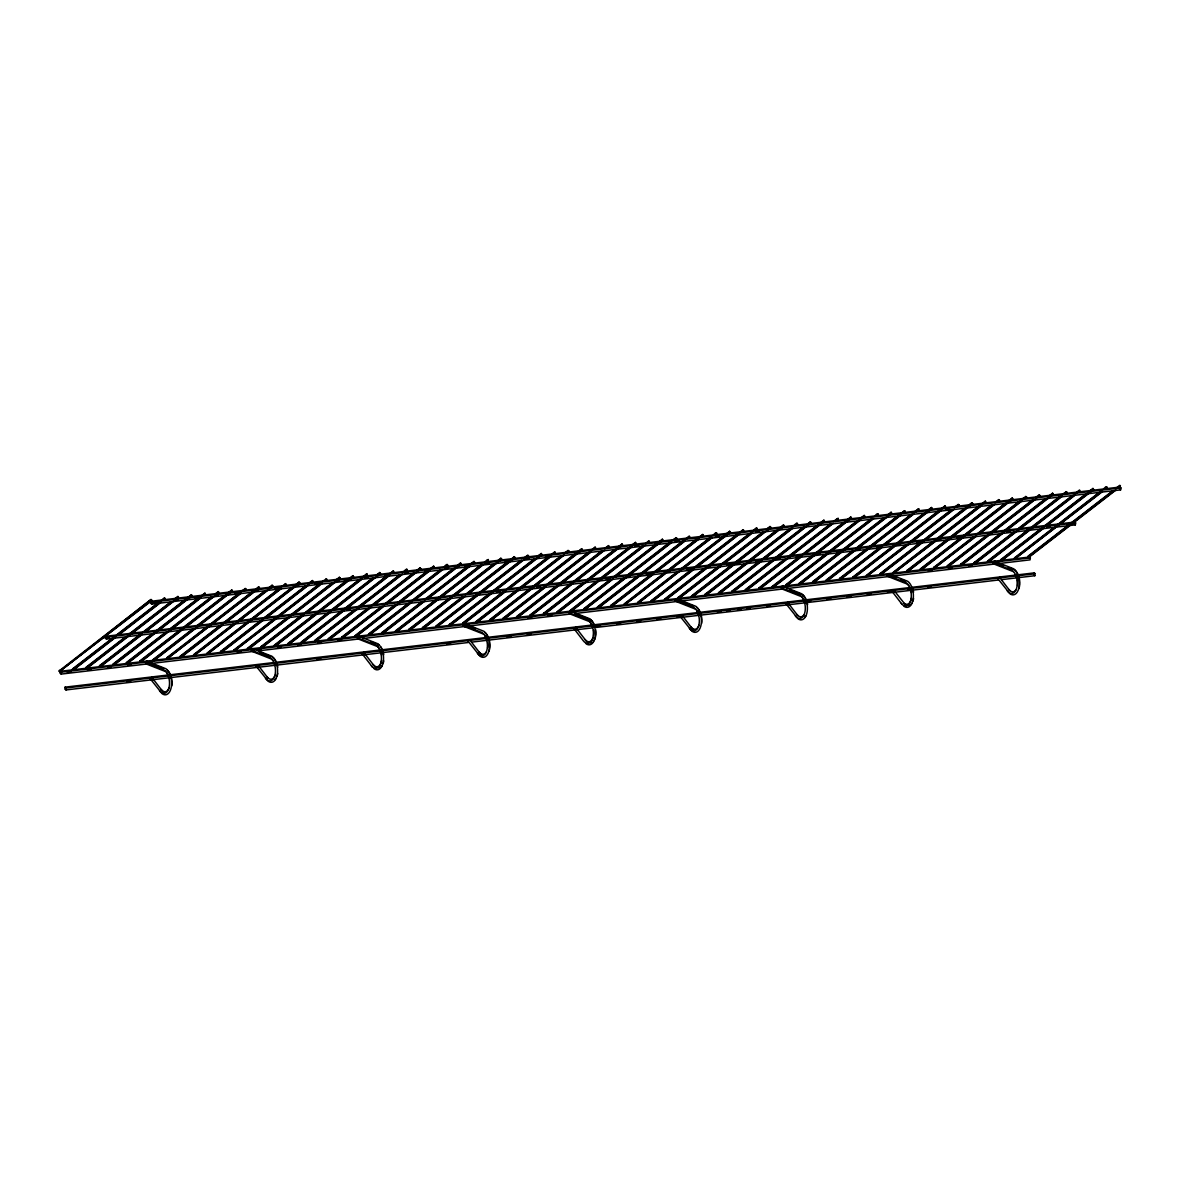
<?xml version="1.0" encoding="UTF-8"?>
<svg xmlns="http://www.w3.org/2000/svg" width="1180" height="1180" viewBox="0 0 1180 1180"><rect width="100%" height="100%" fill="white"/><g stroke="black" fill="none" stroke-linecap="round" stroke-linejoin="round"><path stroke-width="1.5" d="M59 671.051L151.011 599.499L151.807 600.635L59.339 671.523L151.011 599.499M59.413 670.284L59.841 671.686M72.88 668.691L73.293 670.093L72.496 668.957L113.575 637.23M87.143 668.249L85.948 667.364L124.121 637.893M100.595 666.671L99.4 665.786L184.109 600.355M114.047 665.077L112.867 664.193L151.04 634.722M127.514 663.485L126.319 662.6L164.492 633.129M140.966 661.906L139.771 661.021L179.404 630.43M154.418 660.313L153.223 659.428L192.871 628.837M164.035 598.688C164.816 596.269 165.982 600.797 164.035 598.688L116.068 635.755M254.718 591.578L166.985 658.838L166.69 657.85L206.323 627.259M177.502 597.095C180.289 595.959 176.469 598.717 174.596 599.337M180.525 656.006L180.953 657.408L180.142 656.257L219.775 625.666M191.794 596.136L191.367 594.735L192.178 595.871L145.273 632.097M281.622 588.407L193.904 655.667L193.594 654.679L233.227 624.073M204.406 593.924C205.187 591.519 206.353 596.033 204.406 593.924L156.439 631.005M299.44 583.436L299.027 582.05L299.823 583.186L207.356 654.074L207.061 653.086L246.694 622.494M217.872 592.331C220.66 591.195 216.84 593.953 214.952 594.587M220.896 651.242L221.324 652.643L220.513 651.508L260.146 620.901M232.165 591.372L231.737 589.971L232.549 591.121L185.644 627.332M321.993 583.643L234.26 650.903L233.965 649.915L273.598 619.323M235.159 650.8L234.348 649.664M248.611 649.207L247.417 648.336L285.604 618.851M258.228 587.581C261.031 586.445 257.211 589.189 255.323 589.823M261.267 646.493L261.68 647.879L260.883 646.743L300.517 616.152M272.536 586.622L272.108 585.221L272.919 586.357L226.014 622.568M275.53 646.035L274.335 645.15L313.969 614.559M288.982 644.457L287.787 643.572L325.975 614.101M302.434 642.864L301.254 641.979L340.887 611.388M312.066 581.239C314.854 580.088 311.033 582.846 309.145 583.481M315.001 641.389L314.706 640.401L352.879 610.93M329.353 639.693L328.158 638.808L366.346 609.337M339.81 578.687L339.398 577.286L340.194 578.421L293.289 614.633M342.008 636.964L342.421 638.365L341.625 637.23L381.258 606.623M353.277 577.094L352.85 575.692L353.661 576.843L306.756 613.054M355.372 636.625L355.077 635.637L393.25 606.166M367.142 574.734C361.935 577.345 371.966 569.719 364.237 576.99M369.724 634.943L368.529 634.058L406.717 604.588M380.181 573.923L379.753 572.521L380.565 573.672L333.66 609.883M382.364 632.215L382.792 633.601L381.981 632.465L421.614 601.874M392.793 571.71C393.574 569.306 394.74 573.834 392.793 571.71L344.826 608.792M395.743 631.875L395.448 630.872L435.081 600.281M409.283 629.029L409.711 630.43L408.9 629.294L448.533 598.702M420.552 569.173L420.124 567.772L420.935 568.908L374.031 605.119M422.735 627.45L423.163 628.851L422.351 627.701L461.985 597.11M433.163 566.961C433.945 564.542 435.11 569.07 433.163 566.961L385.196 604.027M436.113 627.111L435.818 626.123L475.452 595.531M449.654 624.279L450.082 625.68L449.27 624.53L488.904 593.938M460.923 564.409L460.495 563.008L461.306 564.143L414.401 600.369M463.106 622.686L463.534 624.087L462.722 622.952L502.356 592.36M473.534 562.196C474.316 559.792 475.466 564.306 473.534 562.196L425.567 599.278M477.369 622.244L476.174 621.359L514.362 591.888M488.255 560.456C483.048 563.067 493.078 555.441 485.349 562.712M490.821 620.665L489.641 619.78L529.274 589.174M501.294 559.645L500.866 558.243L501.677 559.394L454.772 595.605M503.476 617.937L503.904 619.338L503.093 618.187L542.726 587.596M514.746 558.066L514.318 556.665L515.129 557.801L468.224 594.012M517.74 617.479L516.545 616.609L554.733 587.139M527.357 555.854C530.159 554.718 526.324 557.462 524.451 558.096M531.192 615.901L530.012 615.016L569.645 584.425M541.664 554.895L541.236 553.494L542.048 554.63L495.143 590.841M544.659 614.308L543.464 613.423L581.637 583.952M554.275 552.683C555.057 550.278 556.208 554.792 554.275 552.683L506.294 589.749M558.111 612.73L556.916 611.845L595.104 582.374M567.727 551.09C570.53 549.954 566.695 552.712 564.822 553.332M571.562 611.137L570.368 610.252L610.016 579.66M582.02 550.131L581.607 548.73L582.419 549.865L535.514 586.091M585.014 609.558L583.835 608.674L623.468 578.082M594.646 547.918C595.428 545.514 596.578 550.028 594.646 547.918L546.665 585M598.481 607.966L597.287 607.081L635.474 577.61M608.098 546.325C610.886 545.19 607.066 547.948 605.193 548.582M611.122 605.237L611.55 606.638L610.739 605.502L650.372 574.896M622.391 545.367L621.978 543.965L622.775 545.116L575.884 581.327M712.233 537.638L624.5 604.898L624.205 603.909L663.839 573.318M625.385 604.794L624.589 603.659M635.017 543.154C635.784 540.75 636.949 545.278 635.017 543.154L587.035 580.236M730.051 532.682L729.624 531.28L730.435 532.416L637.952 603.319L637.657 602.331L677.291 571.725M648.469 541.576C651.257 540.44 647.437 543.183 645.563 543.818M651.493 600.487L651.921 601.874L651.109 600.738L690.743 570.147M662.762 540.617L662.349 539.216L663.145 540.351L616.24 576.563M664.871 600.148L664.561 599.16L704.209 568.553M665.756 600.03L664.96 598.894M678.412 597.316L678.825 598.702L678.028 597.567L716.201 568.096M688.84 536.812C691.628 535.676 687.807 538.434 685.934 539.068M691.864 595.723L692.291 597.124L691.48 595.974L731.113 565.382M702.292 535.233C703.074 532.814 704.224 537.343 702.292 535.233L610.709 606.019M705.242 595.384L704.932 594.396L744.565 563.804M706.127 595.28L705.316 594.13M719.579 593.688L718.399 592.803L756.572 563.332M733.046 592.109L731.851 591.224L771.484 560.633M742.663 530.469C743.444 528.065 744.595 532.578 742.663 530.469L651.08 601.254M745.598 590.62L745.303 589.631L783.49 560.161M759.95 588.938L758.769 588.053L796.942 558.582M770.422 527.917L769.994 526.516L770.806 527.667L723.9 563.878M773.416 587.345L772.221 586.46L813.3 554.748M783.874 526.339L783.446 524.938L784.258 526.074L737.352 562.285M785.969 585.87L785.673 584.882L823.861 555.411M800.32 584.174L799.125 583.289L883.835 517.858M810.778 523.168L810.365 521.767L811.162 522.902L764.271 559.114M812.976 581.445L813.389 582.846L812.592 581.696L852.226 551.104M823.404 520.955C824.186 518.551 825.336 523.065 823.404 520.955L775.422 558.022M826.339 581.106L826.044 580.118L865.678 549.526M838.11 519.215C832.903 521.826 842.948 514.2 835.204 521.457M840.691 579.409L839.496 578.525L879.13 547.933M851.149 518.404L850.736 517.002L851.532 518.153L804.627 554.364M853.346 576.681L853.76 578.082L852.963 576.946L892.596 546.355M863.76 516.191C864.542 513.787 865.707 518.3 863.76 516.191L815.793 553.273M909.382 543.921L866.71 576.341L866.415 575.353L906.048 544.762M880.25 573.51L880.678 574.911L879.867 573.775L919.5 543.183M891.519 513.639L891.106 512.238L891.903 513.389L799.937 584.425M936.286 540.735L893.629 573.17L893.319 572.182L932.967 541.591M894.514 573.067L893.702 571.931M904.131 511.427C904.913 509.023 906.078 513.551 904.131 511.427L856.164 548.508M907.169 570.338L907.582 571.74L906.786 570.604L946.419 539.998M918.851 509.701C913.644 512.312 923.675 504.686 915.946 511.943M920.621 568.76L921.049 570.147L920.238 569.011L959.871 538.419M931.89 508.89L931.463 507.489L932.274 508.624L885.369 544.836M976.657 535.986L934 568.421L933.69 567.433L973.323 536.826M934.885 568.303L934.073 567.167M944.502 506.677C945.283 504.273 946.448 508.787 944.502 506.677L896.535 543.759M948.337 566.725L947.157 565.84L985.33 536.369M957.968 505.084C960.756 503.949 956.936 506.707 955.048 507.341M961.803 565.131L960.609 564.247L1000.242 533.655M972.261 504.125L971.833 502.724L972.644 503.875L925.74 540.086M974.444 562.403L974.872 563.804L974.061 562.668L1013.694 532.077M984.872 501.913C985.654 499.509 986.805 504.022 984.872 501.913L936.905 538.995M988.707 561.96L987.513 561.075L1025.7 531.605M998.324 500.335C1001.127 499.184 997.307 501.943 995.419 502.577M1002.174 560.382L1000.979 559.497L1040.612 528.905M1012.632 499.361L1012.204 497.975L1013.015 499.111L966.11 535.322M1102.459 491.632L1014.726 558.892L1014.431 557.904L1052.619 528.433M1015.626 558.789L1014.815 557.653M1029.078 557.211L1027.883 556.326L1066.071 526.855M1038.695 495.571C1041.498 494.435 1037.663 497.178 1035.789 497.813M1053.003 494.612L1052.575 493.211L1053.386 494.346L1006.481 530.558M1079.066 490.806C1081.868 489.671 1078.033 492.429 1076.16 493.063M1093.373 489.848L1092.946 488.446L1093.757 489.597L1046.852 525.808M1119.437 486.057C1122.239 484.906 1118.404 487.665 1116.531 488.299M357.57 638.734L357.643 636.654L359.428 636.448M483.461 634.088L463.534 626.241L463.607 624.161L465.392 623.955M593.009 627.376A10.591 5.753 83.3 0 0 589.44 621.595L569.498 613.748L569.586 611.668L571.371 611.461M908.762 585.531A10.591 5.753 83.3 0 0 907.346 584.115L887.404 576.268L887.478 574.188L889.263 573.981M1013.31 571.622L993.368 563.775L993.457 561.695L995.242 561.488M1000.802 563.317L1030.052 559.866L1030.347 557.904L1029.211 557.063L60.357 671.287L60.047 673.249L61.198 674.09L254.969 651.242M61.198 674.09L61.493 672.128L60.357 671.287M167.516 675.078L65.136 687.144L64.841 689.105L65.992 689.946L468.15 642.525M65.992 689.946L66.287 687.984L65.136 687.144M105.64 636.286L105.33 638.247L106.48 639.088L1075.334 524.864L1075.629 522.917L1074.493 522.076L105.64 636.286L106.775 637.126L106.48 639.088M150.922 601.284L150.612 603.246L151.763 604.086L1120.617 489.877L1120.912 487.915L1119.761 487.075L150.922 601.284L152.058 602.125L151.763 604.086M1028.812 557.875L1029.211 557.063M1033.606 573.731L1034.624 572.934L1034.845 575.722L1001.938 579.601M1074.095 522.873L1074.493 522.076M1119.378 487.871L1119.761 487.075M363.882 654.177L362.024 653.587L364.473 652.51M468.062 641.891L468.652 640.224L470.437 640.017M997.897 579.424L998.501 577.758L1000.286 577.551M60.269 670.904L151.851 600.119M116.481 634.988L157.191 603.526M160.097 601.284L164.463 597.906M72.452 669.473L113.162 638.011M73.721 669.326L114.416 637.864M118.782 634.486L160.937 601.903M73.293 670.093L115.463 637.51M118.369 635.268L160.524 602.67M128.487 634.53L170.643 601.933M175.009 598.57L177.915 596.328M85.919 667.88L126.614 636.418M129.52 634.176L171.675 601.594M87.173 667.733L129.328 635.15M132.234 632.908L172.944 601.446M86.76 668.514L173.976 601.092M187.015 598.113L191.367 594.735M99.371 666.302L141.526 633.704M144.432 631.462L190.954 595.502M141.334 634.693L100.624 666.139L99.784 665.52M144.24 632.436L187.856 598.732M100.212 666.921L142.367 634.339M156.852 630.223L197.561 598.762M200.467 596.52L204.833 593.142M112.823 664.709L153.533 633.247M114.091 664.561L154.787 633.1M157.692 630.858L201.308 597.139M113.664 665.328L200.895 597.921M168.858 629.766L211.014 597.183M215.38 593.806L218.285 591.564M126.275 663.116L166.985 631.669M169.891 629.412L212.046 596.829M127.543 662.968L169.699 630.385M174.065 627.023L213.315 596.682M127.13 663.75L214.347 596.328M182.31 628.173L223.02 596.711M227.386 593.348L231.737 589.971M139.742 661.538L180.437 630.076M184.803 626.698L231.324 590.752M180.245 631.049L140.995 661.39L140.155 660.756M184.611 627.686L228.227 593.968M140.582 662.157L182.738 629.574M197.222 625.474L237.932 594.012M240.838 591.755C249.821 584.543 244.658 592.714 245.204 588.392M153.194 659.945L193.904 628.483M196.809 626.241L240.41 592.537M154.462 659.797L195.157 628.335M198.063 626.093L240.219 593.51M154.034 660.579L241.266 593.157M209.229 625.002L252.845 591.298M255.75 589.056L258.656 586.799M166.646 658.366L207.356 626.904M210.261 624.663L252.417 592.065M167.914 658.219L210.07 625.636M214.436 622.258L253.685 591.918M256.591 589.675L259.497 587.433M222.681 623.424L263.391 591.962M267.742 588.584L272.108 585.221M180.112 656.773L220.808 625.312M225.174 621.949L265.869 590.487M268.789 588.245L271.695 585.988M181.366 656.626L222.076 625.164M224.982 622.922L272.949 585.841M180.953 657.408L223.108 624.825M237.593 620.71L285.56 583.628L286.371 584.779L285.147 584.41L285.56 583.628M193.564 655.195L234.26 623.733M237.18 621.476L280.781 587.773M194.818 655.048L235.528 623.586M239.894 620.208L279.144 589.867M249.6 620.252L291.755 587.655M296.121 584.292L299.027 582.05M207.016 653.602L292.788 587.316M295.693 585.059L298.599 582.817M208.285 653.455L250.44 620.872M253.346 618.63L294.056 587.168M296.962 584.911L299.868 582.669M264.512 617.538L305.207 586.077M308.113 583.835L312.479 580.457M220.468 652.024L306.24 585.723M221.737 651.876L262.447 620.415M265.353 618.158L308.954 584.454M221.324 652.643L263.479 620.061M266.385 617.819L308.541 585.221M276.504 617.066L318.674 584.484M321.58 582.242C330.562 575.029 325.4 583.2 325.931 578.879M233.935 650.431L274.63 618.969M277.536 616.727L321.152 583.023M235.189 650.283L275.899 618.822M280.265 615.459L319.514 585.118M289.97 615.488L332.126 582.905M336.477 579.528L339.398 577.286M247.387 648.852L333.158 582.551M336.064 580.309L338.97 578.053M248.656 648.69L290.811 616.108M293.717 613.865L334.412 582.404M337.332 580.162L340.238 577.905M248.228 649.472L290.383 616.889M304.882 612.774L345.578 581.312M348.483 579.07L352.85 575.692M260.839 647.26L352.422 576.474M262.108 647.112L302.803 615.65M307.169 612.273L349.324 579.69M261.68 647.879L303.85 615.296M316.874 612.317L359.03 579.734M361.935 577.477L366.302 574.114M274.306 645.667L315.001 614.22M317.907 611.963L361.523 578.259M317.715 612.936L275.56 645.519L274.719 644.9M320.621 610.694L361.331 579.233M275.147 646.301L362.363 578.879M330.341 610.724L372.497 578.141M376.848 574.778L379.753 572.521M287.758 644.088L373.529 577.787M376.435 575.545L379.341 573.303M289.012 643.941L331.182 611.358M335.533 607.98L374.783 577.639M288.599 644.708L330.754 612.125M345.239 608.025L385.949 576.563M388.854 574.306L393.22 570.943M301.21 642.495L341.92 611.034M343.173 610.886L302.478 642.348L301.638 641.728M346.079 608.644L389.695 574.94M302.05 643.13L344.206 610.547M347.127 608.29L389.282 575.707M357.245 607.553L399.4 574.97M403.767 571.607C408.973 565.368 407.071 573.79 406.672 569.35M314.677 640.917L355.372 609.455M358.278 607.213L400.433 574.616M315.93 640.77L358.086 608.187M360.992 605.93L401.702 574.468M315.517 641.537L402.734 574.129M370.697 605.974L412.867 573.392M417.219 570.014L420.124 567.772M328.129 639.324L413.9 573.038M416.805 570.781L419.711 568.539M371.538 606.594L329.382 639.177L328.542 638.557M375.904 603.231L415.154 572.89M328.969 639.958L371.125 607.375M385.609 603.26L424.859 572.92M429.225 569.557L433.591 566.179M341.581 637.746L382.291 606.284M342.849 637.598L382.099 607.258M386.45 603.88L430.066 570.176M342.421 638.365L384.577 605.783M387.483 603.541L429.653 570.958M397.616 602.803L439.771 570.206M444.137 566.843C449.344 560.603 447.441 569.04 447.043 564.601M355.033 636.153L395.743 604.691M398.648 602.449L440.804 569.866M356.301 636.005L398.457 603.423M401.362 601.181L442.072 569.719M355.873 636.787L443.105 569.365M411.068 601.21L453.223 568.627M457.589 565.25L460.495 563.008M368.499 634.575L454.271 568.273M457.176 566.031L460.082 563.775M411.909 601.83L369.753 634.427L368.912 633.793M416.275 598.466L456.985 567.005M369.34 635.194L411.496 602.611M425.98 598.496L473.947 561.415M381.951 632.981L422.661 601.52M383.22 632.834L423.915 601.372M426.821 599.13L470.437 565.412M382.792 633.601L424.948 601.018M427.853 598.776L470.009 566.194M437.987 598.039L481.602 564.335M484.508 562.078L487.414 559.836M395.403 631.403L436.113 599.942M439.019 597.685L481.175 565.102M396.672 631.241L438.827 598.658M441.733 596.416L482.443 564.955M396.244 632.023L483.476 564.601M451.439 596.446L492.149 564.984M496.5 561.621L500.866 558.243M408.87 629.81L494.626 563.524M497.547 561.267L500.453 559.025M410.124 629.663L449.374 599.322M456.645 593.702L501.707 558.878M409.711 630.43L451.866 597.847M466.351 593.747L514.318 556.665M422.322 628.217L463.017 596.755M465.938 594.514L513.905 557.432M423.576 628.07L464.286 596.608M468.652 593.245L510.807 560.662M423.163 628.851L465.318 596.269M478.357 593.275L520.513 560.692M524.879 557.329L527.784 555.072M435.774 626.639L476.484 595.177M479.39 592.935L521.545 560.338M437.043 626.492L479.198 593.909M482.104 591.652L521.354 561.326M525.72 557.948L528.625 555.706M436.615 627.259L478.77 594.676M481.676 592.434L523.846 559.851M491.809 591.696L533.965 559.114M536.871 556.857L541.236 553.494M449.226 625.046L534.997 558.76M537.903 556.518L540.824 554.261M450.495 624.899L537.711 557.491M450.082 625.68L492.237 593.098M506.722 588.982L547.417 557.521M550.337 555.279L554.689 551.901M462.693 623.468L503.388 592.006M463.947 623.32L504.656 591.859M509.023 588.481L551.178 555.898M463.534 624.087L505.689 591.505M508.595 589.263L550.75 556.68M518.728 588.525L560.884 555.942M565.235 552.565L568.155 550.323M476.145 621.875L561.916 555.588M519.569 589.145L477.413 621.727L476.558 621.108M522.475 586.903L563.17 555.441M566.09 553.184L568.996 550.942M476.986 622.509L519.141 589.912M522.047 587.67L564.217 555.087M532.18 586.932L574.336 554.349M577.241 552.107L581.607 548.73M489.597 620.297L575.368 553.995M578.274 551.753L581.179 549.511M578.082 552.727L490.865 620.149L490.025 619.515M490.438 620.916L532.608 588.333M547.092 584.218L587.788 552.756M590.693 550.514L595.059 547.151M503.064 618.703L543.759 587.242M504.317 618.556L545.027 587.094M549.379 583.731L591.549 551.134M503.904 619.338L546.06 586.74M548.966 584.498L591.121 551.916M559.084 583.761L601.254 551.178M605.606 547.8L608.511 545.558M516.516 617.125L602.287 550.824M517.769 616.963L559.94 584.38M562.845 582.138L603.541 550.677M517.356 617.745L604.573 550.323M572.551 582.168L614.706 549.585M617.612 547.343L621.978 543.965M529.968 615.532L570.678 584.071M575.029 580.707L615.739 549.246M618.645 546.989L621.55 544.747M571.931 583.923L531.236 615.385L530.395 614.765M574.837 581.681L618.453 547.962M530.808 616.152L572.964 583.569M587.463 579.469L628.158 548.007M631.064 545.75L635.43 542.387M543.42 613.939L584.13 582.492M585.398 582.33L544.688 613.792L543.847 613.172M588.304 580.088L631.905 546.384M544.275 614.574L631.492 547.151M599.455 578.997L641.61 546.414M645.976 543.051L648.882 540.794M556.886 612.361L597.582 580.899M600.487 578.657L642.658 546.075M558.14 612.214L600.296 579.631M603.216 577.374L643.911 545.912M557.727 612.981L644.944 545.573M612.922 577.418L653.617 545.957M657.983 542.579L662.349 539.216M570.338 610.768L611.048 579.306M615.4 575.943L661.921 539.983M610.856 580.295L571.607 610.621L570.766 610.001M615.208 576.917L658.824 543.213M571.179 611.402L613.335 578.82M627.819 574.704L668.529 543.243M671.435 541C680.432 533.788 675.255 541.959 675.801 537.623M583.79 609.19L624.5 577.728M627.406 575.486L671.022 541.768M585.059 609.042L625.754 577.581M628.675 575.324L670.83 542.741M584.631 609.809L671.863 542.402M639.826 574.247L683.441 540.529M686.347 538.287L689.253 536.045M597.257 607.597L637.952 576.135M640.858 573.893L683.014 541.31M598.511 607.449L640.666 574.867M643.572 572.625L684.282 541.163M598.098 608.231L685.315 540.809M653.292 572.654L693.988 541.192M698.354 537.829L702.705 534.452M611.963 605.871L651.213 575.53M655.578 572.153L699.194 538.449M611.55 606.638L653.705 574.055M656.611 571.813L698.767 539.231M666.744 571.076L710.36 537.357M713.266 535.115C718.473 528.876 716.57 537.313 716.172 532.873M624.161 604.425L664.871 572.964M667.777 570.722L711.393 537.018M625.429 604.278L666.125 572.816M670.491 569.453L711.201 537.992M680.196 569.483L723.812 535.779M726.718 533.522L729.624 531.28M637.628 602.847L678.323 571.385M681.229 569.129L723.384 536.546M726.29 534.304L729.211 532.062M638.882 602.7L681.037 570.102M683.943 567.86L724.653 536.399M727.558 534.157L730.464 531.9M693.648 567.89L734.358 536.443M738.724 533.065L743.076 529.687M652.334 601.107L693.044 569.645M695.949 567.403L739.565 533.685M651.921 601.874L694.076 569.291M696.982 567.049L739.137 534.466M707.115 566.312L749.271 533.729M753.622 530.351C758.843 524.126 756.94 532.549 756.542 528.109M664.532 599.676L705.242 568.214M708.148 565.957L751.749 532.254M665.8 599.514L706.496 568.067M710.862 564.689L750.111 534.348M665.373 600.296L752.604 532.873M720.567 564.719L762.723 532.136M767.088 528.773L769.994 526.516M677.984 598.083L763.755 531.797M766.661 529.54L769.567 527.298M679.252 597.936L721.408 565.353M724.314 563.096L765.024 531.634M767.929 529.392L770.835 527.15M678.825 598.702L720.995 566.12M735.479 562.019L776.175 530.558M779.095 528.301L783.446 524.938M691.451 596.49L783.033 525.705M692.704 596.343L733.414 564.881M737.766 561.518L779.936 528.935M692.291 597.124L734.447 564.542M747.486 561.547L789.641 528.965M793.992 525.601C799.199 519.362 797.311 527.799 796.898 523.345M704.903 594.912L745.613 563.45M748.518 561.208L792.119 527.49M706.156 594.764L748.327 562.182M751.232 559.925L791.928 528.463M705.743 595.531L792.96 528.124M760.938 559.969L803.093 527.386M807.459 524.009L810.365 521.767M718.355 593.319L804.126 527.032M807.032 524.79L809.937 522.534M761.779 560.589L719.623 593.171L718.782 592.552M764.684 558.347L805.394 526.885M719.195 593.953L761.351 561.37M775.85 557.255L816.545 525.793M819.451 523.551L823.817 520.174M731.821 591.74L772.517 560.279M773.785 560.131L733.075 591.593L732.234 590.959M778.136 556.754L820.292 524.171M732.662 592.36L774.817 559.777M777.723 557.535L822.785 522.696M787.842 556.798L830.012 524.215M834.363 520.837L837.269 518.595M745.273 590.148L785.969 558.686M788.889 556.444L831.044 523.861M746.527 590L788.697 557.417M791.603 555.175L832.298 523.714M746.114 590.782L833.331 523.36M801.308 555.205L843.464 522.622M847.83 519.244L850.736 517.002M758.725 588.569L844.496 522.268M847.402 520.026L850.308 517.784M802.149 555.824L759.994 588.422L759.153 587.788M806.5 552.461L845.765 522.121M759.566 589.189L801.721 556.606M816.221 552.491L855.471 522.165M859.822 518.787L864.188 515.424M772.177 586.976L812.887 555.514M814.156 555.367L773.446 586.829L772.605 586.209M817.062 553.125L860.663 519.407M773.033 587.611L815.188 555.013M818.094 552.771L860.25 520.188M828.213 552.034L870.368 519.451M874.734 516.073C879.941 509.849 878.053 518.271 877.64 513.831M785.644 585.398L826.339 553.936M829.245 551.679L871.415 519.097M786.898 585.25L872.669 518.949M786.485 586.018L873.702 518.595M886.74 515.616L891.106 512.238M799.096 583.805L884.867 517.519M887.773 515.262L890.679 513.02M839.614 553.317L800.365 583.658L799.509 583.038M846.871 547.697L887.581 516.235M856.577 547.741L895.827 517.4M900.192 514.023L904.559 510.66M812.548 582.212L853.258 550.765M813.817 582.065L854.512 550.603M857.432 548.361L901.033 514.657M813.389 582.846L855.559 550.264M858.465 548.007L900.62 515.424M868.583 547.269L910.739 514.687M915.105 511.324L918.011 509.067M826.015 580.634L866.71 549.172M869.616 546.93L911.771 514.347M827.269 580.486L869.424 547.904M872.33 545.647L913.04 514.185M826.856 581.253L914.072 513.846M882.035 545.691L922.745 514.229M927.111 510.851L931.463 507.489M839.467 579.041L925.238 512.754M928.144 510.512L931.05 508.255M879.97 548.567L840.721 578.893L839.88 578.274M887.242 542.948L927.952 511.486M840.308 579.675L882.463 547.092M896.948 542.977L944.929 505.896M852.919 577.463L893.629 546.001M854.187 577.315L894.883 545.853M897.788 543.597L941.404 509.893M853.76 578.082L895.915 545.499M898.836 543.257L940.991 510.675M908.954 542.52L951.11 509.937M955.476 506.559L958.381 504.317M866.371 575.87L907.081 544.408M909.987 542.166L952.142 509.583M867.639 575.722L909.795 543.139M912.701 540.897L951.95 510.557M956.316 507.179L959.222 504.937M912.288 541.664L954.443 509.082M922.406 540.927L963.116 509.465M967.482 506.102L971.833 502.724M879.838 574.291L965.609 507.99M968.515 505.748L971.42 503.506M881.091 574.144L924.707 540.425M927.613 538.183L972.674 503.358M880.678 574.911L922.834 542.328M937.318 538.213L985.3 501.146M893.29 572.698L934 541.236M894.558 572.551L935.253 541.089M939.619 537.726L981.775 505.143M939.192 538.493L981.362 505.91M949.325 537.755L991.48 505.173M995.846 501.795L998.752 499.553M906.742 571.12L992.513 504.819M908.01 570.973L950.165 538.375M953.071 536.133L993.781 504.671M996.687 502.429L999.593 500.173M907.582 571.74L994.814 504.317M962.777 536.177L1004.932 503.58M1007.838 501.338L1012.204 497.975M920.208 569.527L1005.965 503.241M1008.885 500.984L1011.791 498.742M921.462 569.38L1008.694 501.957M921.049 570.147L963.205 537.564M977.689 533.463L1018.399 502.002M1021.305 499.745C1030.288 492.547 1025.125 500.704 1025.656 496.382M933.66 567.949L974.37 536.487M977.276 534.23L1020.877 500.526M934.914 567.787L975.624 536.34M979.99 532.962L1022.146 500.379M979.562 533.729L1021.718 501.146M989.696 532.991L1031.851 500.409M1036.217 497.046L1039.123 494.789M947.112 566.356L1032.884 500.069M948.381 566.208L990.536 533.625M993.442 531.369L1034.152 499.922M1037.058 497.665L1039.964 495.423M947.953 566.975L1035.185 499.568M1003.148 531.413L1045.303 498.83M1048.209 496.574L1052.575 493.211M960.564 564.763L1001.274 533.316M1005.64 529.938L1046.336 498.476M1049.241 496.234L1052.162 493.978M1049.05 497.208L961.833 564.615L960.992 563.996M961.42 565.397L1003.575 532.814M1018.06 528.699L1058.77 497.237M1061.676 494.995C1070.658 487.783 1065.496 495.954 1066.027 491.618M974.031 563.185L1014.726 531.723M1017.632 529.481L1061.248 495.762M975.285 563.037L1015.995 531.575M1020.361 528.198L1061.056 496.736M974.872 563.804L1062.089 496.397M1030.066 528.242L1072.222 495.659M1076.573 492.281L1079.494 490.039M987.483 561.591L1073.254 495.305M988.752 561.444L1030.907 528.861M1033.813 526.619L1074.508 495.158M988.324 562.226L1075.555 494.803M1043.518 526.649L1085.674 494.066M1088.58 491.824L1092.946 488.446M1000.935 560.013L1092.518 489.228M1042.899 528.404L1002.204 559.866L1001.363 559.231M1045.819 526.147L1089.42 492.444M1001.776 560.633L1043.946 528.05M1056.97 525.071L1099.126 492.488M1103.492 489.11C1108.698 482.886 1106.811 491.308 1106.398 486.868M1014.402 558.42L1055.097 526.959M1058.003 524.716L1101.619 491.013M1015.656 558.273L1056.365 526.811M1059.271 524.569L1101.427 491.986M1070.437 523.477L1112.592 490.895M1116.944 487.517L1119.85 485.275M1027.854 556.842L1113.625 490.541M1029.108 556.695L1071.278 524.112M1074.184 521.855L1114.879 490.393M1028.695 557.462L1115.911 490.054M145.701 661.641L147.485 661.42M145.627 663.721L147.412 663.514M251.679 649.148L252.579 648.602L253.789 649.929M251.591 651.227L253.376 651.021M464.404 626.565L465.318 626.034M570.383 614.072L571.282 613.541M677.335 598.968L675.137 600.251L692.616 607.007A12.11 6.593 83.3 0 1 699.135 623.689A12.11 6.593 83.3 0 1 689.341 628.394M675.476 601.254L677.261 601.048M781.514 586.681L782.429 586.15L783.623 587.463M795.305 615.901A12.11 6.593 83.3 0 0 805.099 611.196A12.11 6.593 83.3 0 0 798.595 594.514L781.101 587.758L782.311 589.086L783.225 588.554M994.253 564.099L995.153 563.568M150.76 677.703L152.603 678.279M151.94 679.149L150.155 679.37M256.724 665.21L258.509 665.004M576.415 627.524L573.952 628.615L583.377 640.888A12.11 6.593 83.3 0 0 593.171 636.182A12.11 6.593 83.3 0 0 586.652 619.5L569.173 612.745M680.595 615.237L682.379 615.031M681.789 616.698L680.005 616.904M786.558 602.744L788.343 602.538M892.537 590.251L894.381 590.841M893.717 591.711L891.933 591.918M152.058 602.125L1120.912 487.915M150.612 603.246L157.928 602.39M174.375 600.443L178.033 600.015M194.494 598.068L198.137 597.641M214.598 595.708L218.256 595.266M234.702 593.334L238.36 592.906M254.806 590.959L258.464 590.531M274.925 588.599L278.583 588.156M295.03 586.224L298.688 585.796M315.134 583.849L318.792 583.422M335.238 581.475L338.896 581.047M344.383 580.398L348.041 579.97M364.487 578.038L368.145 577.595M384.606 575.663L388.264 575.235M404.711 573.288L408.369 572.861M424.815 570.913L428.473 570.486M444.934 568.553L448.577 568.126M465.038 566.179L468.696 565.751M485.142 563.804L488.8 563.376M505.247 561.444L508.904 561.001M525.365 559.069L529.009 558.642M545.47 556.695L549.128 556.267M635.047 546.134L638.705 545.706M655.151 543.774L658.809 543.331M675.255 541.399L678.913 540.971M695.359 539.024L699.017 538.596M715.478 536.649L719.136 536.222M735.582 534.289L739.241 533.847M755.687 531.915L759.345 531.487M925.695 511.869L929.353 511.442M945.8 509.495L949.458 509.067M106.775 637.126L1075.629 522.917M105.33 638.247L108.988 637.82M346.64 609.795L350.283 609.367M476.425 594.499L480.083 594.071M496.529 592.124L500.187 591.696M516.634 589.749L520.292 589.322M536.753 587.389L540.411 586.962M556.857 585.014L560.515 584.587M606.21 579.203L609.868 578.76M626.315 576.828L629.973 576.4M646.433 574.453L650.091 574.026M666.538 572.079L670.196 571.651M686.642 569.719L690.3 569.276M706.761 567.344L710.404 566.916M726.865 564.969L730.523 564.542M735.996 563.893L739.654 563.465M746.97 562.609L750.628 562.167M756.115 561.518L759.773 561.09M776.219 559.158L779.877 558.73M796.323 556.783L799.981 556.355M816.442 554.408L820.085 553.981M836.546 552.048L840.204 551.606M856.65 549.674L860.309 549.246M876.755 547.299L880.413 546.871M896.874 544.924L900.532 544.496M916.978 542.564L920.636 542.136M937.082 540.189L940.74 539.762M957.187 537.815L960.845 537.387M1006.555 532.003L1010.213 531.575M1026.659 529.628L1030.317 529.201M1046.763 527.254L1050.421 526.826M1066.868 524.894L1070.525 524.451M61.493 672.128L1030.347 557.904M67.363 672.379L71.021 671.951M87.468 670.004L91.126 669.576M107.587 667.644L111.245 667.202M127.691 665.269L131.349 664.842M237.372 652.334L241.03 651.906M257.476 649.974L261.134 649.531M277.595 647.599L281.238 647.171M297.699 645.224L301.357 644.796M317.804 642.864L321.462 642.422M337.908 640.489L341.566 640.062M528.021 618.069L531.678 617.642M548.139 615.709L551.798 615.267M928.365 570.884L932.023 570.442M948.469 568.509L952.127 568.082M968.588 566.135L972.231 565.707M258.627 650.814L359.163 638.955M362.82 638.528L467.015 626.241M470.673 625.813L571.223 613.954M679.075 601.24L574.867 613.526L589.174 619.205A12.11 6.593 83.3 0 1 595 626.654M682.733 600.812L783.269 588.953M786.927 588.525L889.292 576.46M892.95 576.032L997.144 563.745M171.159 674.65L1033.99 572.92M66.287 687.984L1035.14 573.76M126.998 681.775L130.656 681.347M317.11 659.355L320.768 658.927M446.896 644.059L450.553 643.631M507.223 636.949L510.881 636.522M527.327 634.575L530.985 634.147M596.8 626.388L600.458 625.961M616.904 624.014L620.562 623.586M637.008 621.654L640.666 621.211M657.127 619.279L660.771 618.851M677.231 616.904L680.889 616.476M717.44 612.169L721.098 611.742M726.585 611.093L730.243 610.665M737.559 609.795L741.217 609.367M746.689 608.718L750.347 608.29M766.808 606.343L770.452 605.915M807.017 601.608L810.675 601.181M827.121 599.234L830.779 598.806M847.24 596.859L850.898 596.431M867.344 594.499L871.002 594.071M887.448 592.124L891.106 591.696M907.567 589.749L911.211 589.322M927.672 587.389L931.33 586.947M471.808 642.097L592.463 627.878M596.106 627.45L998.28 580.029M1120.617 489.877L1119.466 489.022M1075.334 524.864L1074.184 524.023M1034.845 575.722L1033.695 574.881M151.423 600.9L150.583 600.266M994.357 561.164L1013.738 568.834A13.644 7.419 83.3 0 1 1019.122 586.667A13.644 7.419 83.3 0 1 1009.918 593.776L997.838 578.643M997.159 563.096L1003.516 565.545M1008.281 567.388L1013.045 569.232M993.044 562.786L1010.523 569.527A12.11 6.593 83.3 0 1 1017.042 586.209A12.11 6.593 83.3 0 1 1007.248 590.915M888.393 573.657L907.774 581.327A13.644 7.419 83.3 0 1 913.158 599.16A13.644 7.419 83.3 0 1 903.939 606.269M891.195 575.589L895.959 577.433M900.724 579.262L905.488 581.106M887.08 575.279L904.559 582.02A12.11 6.593 83.3 0 1 911.078 598.702A12.11 6.593 83.3 0 1 901.284 603.408M782.429 586.15L801.795 593.82A13.644 7.419 83.3 0 1 807.179 611.653A13.644 7.419 83.3 0 1 797.975 618.763L785.895 603.629M789.995 589.926L801.117 594.219M782.311 589.086L801.367 596.608A10.591 5.753 83.3 0 1 802.784 598.024M676.45 598.644L695.831 606.314A13.644 7.419 83.3 0 1 701.215 624.132A13.644 7.419 83.3 0 1 692.011 631.256L679.931 616.122M679.252 600.576L693.56 606.092M676.347 601.579L695.404 609.101M570.486 611.137L589.867 618.807A13.644 7.419 83.3 0 1 595.251 636.625A13.644 7.419 83.3 0 1 586.047 643.749M464.522 623.615L483.903 631.3A13.644 7.419 83.3 0 1 489.272 649.118A13.644 7.419 83.3 0 1 480.068 656.242L467.988 641.094M467.31 625.562L475.26 628.63M463.209 625.238L480.688 631.993A12.11 6.593 83.3 0 1 487.207 648.675A12.11 6.593 83.3 0 1 477.413 653.381M358.558 636.109L377.925 643.793A13.644 7.419 83.3 0 1 383.308 661.611A13.644 7.419 83.3 0 1 374.104 668.736M370.889 641.728L375.653 643.572M357.23 637.731L374.724 644.487A12.11 6.593 83.3 0 1 381.228 661.169A12.11 6.593 83.3 0 1 371.435 665.874M358.44 639.058L377.497 646.581A10.591 5.753 83.3 0 1 378.913 647.982M252.579 648.602L271.961 656.287A13.644 7.419 83.3 0 1 277.344 674.105A13.644 7.419 83.3 0 1 268.14 681.229L256.06 666.081M260.146 652.378L271.267 656.67M251.266 650.224L268.745 656.98A12.11 6.593 83.3 0 1 275.264 673.662A12.11 6.593 83.3 0 1 265.471 678.367M252.476 651.552L271.533 659.074A10.591 5.753 83.3 0 1 272.949 660.476M146.615 661.095L165.997 668.78A13.644 7.419 83.3 0 1 171.38 686.598A13.644 7.419 83.3 0 1 162.162 693.722L150.081 678.574M149.418 663.042L163.71 668.558M145.302 662.718L162.781 669.458A12.11 6.593 83.3 0 1 169.3 686.155A12.11 6.593 83.3 0 1 159.507 690.861M146.497 664.045L165.569 671.568M1008.885 589.528L1010.346 590.988A10.591 5.753 83.3 0 0 1015.98 589.749M796.942 614.514L798.403 615.975A10.591 5.753 83.3 0 0 804.052 614.736M690.979 627.008L692.439 628.468A10.591 5.753 83.3 0 0 699.003 625.297M585 639.501L586.475 640.947A10.591 5.753 83.3 0 0 593.038 637.79M479.036 651.994L480.496 653.44A10.591 5.753 83.3 0 0 486.145 652.201M373.072 664.488L374.532 665.933A10.591 5.753 83.3 0 0 381.671 660.417M267.108 676.981L268.568 678.426A10.591 5.753 83.3 0 0 275.132 675.27M161.129 689.474L162.589 690.92A10.591 5.753 83.3 0 0 169.168 687.763M999.519 577.315L1009.77 590.62M893.54 589.808L904.382 603.481A10.591 5.753 83.3 0 0 911.521 597.95M891.859 591.136L902.169 604.499M787.576 602.302L797.827 615.606M681.612 614.795L691.864 628.099A12.11 6.593 83.3 0 0 693.486 629.707M575.648 627.288L585.9 640.593A12.11 6.593 83.3 0 0 587.522 642.2M469.67 639.781L479.936 653.086A12.11 6.593 83.3 0 0 481.543 654.694M363.706 652.275L373.957 665.579A12.11 6.593 83.3 0 0 375.579 667.187M362.024 653.587L372.334 666.966M257.742 664.768L267.993 678.072M151.763 677.261L162.029 690.566A12.11 6.593 83.3 0 0 163.637 692.173M905.429 604.721A12.11 6.593 83.3 0 1 903.806 603.113M912.907 589.174A12.11 6.593 83.3 0 1 913.571 592.227M913.6 598.408A12.11 6.593 83.3 0 1 912.937 601.107M911.875 603.304A12.11 6.593 83.3 0 1 908.895 605.62M910.916 589.897A10.591 5.753 83.3 0 1 911.506 592.552M273.008 657.525A12.11 6.593 83.3 0 1 277.772 667.187M277.787 673.367A12.11 6.593 83.3 0 1 277.123 676.066M276.076 678.264A12.11 6.593 83.3 0 1 274.689 679.798M696.879 607.553A12.11 6.593 83.3 0 1 699.888 611.417M700.964 614.161A12.11 6.593 83.3 0 1 701.658 623.394M696.82 610.503A10.591 5.753 83.3 0 1 698.973 614.883M595.679 629.707A12.11 6.593 83.3 0 1 593.968 640.784M592.596 642.318A12.11 6.593 83.3 0 1 590.988 643.1M593.599 630.032A10.591 5.753 83.3 0 1 593.614 635.43M484.95 632.539A12.11 6.593 83.3 0 1 489.066 651.08M484.877 635.489A10.591 5.753 83.3 0 1 486.101 637.466M487.635 642.525A10.591 5.753 83.3 0 1 487.65 647.923M167.044 670.019A12.11 6.593 83.3 0 1 170.053 673.883M171.115 676.627A12.11 6.593 83.3 0 1 171.823 685.846M166.985 672.969A10.591 5.753 83.3 0 1 168.194 674.945M802.842 595.059A12.11 6.593 83.3 0 1 807.607 604.721M805.911 615.798A12.11 6.593 83.3 0 1 804.524 617.332M377.246 644.177A12.11 6.593 83.3 0 1 378.972 645.032M380.594 646.64A12.11 6.593 83.3 0 1 381.981 648.897M383.058 651.64A12.11 6.593 83.3 0 1 383.736 654.694M383.751 660.874A12.11 6.593 83.3 0 1 383.102 663.573M382.04 665.771A12.11 6.593 83.3 0 1 379.046 668.087M381.066 652.348A10.591 5.753 83.3 0 1 381.656 655.018M1017.47 580.058A10.591 5.753 83.3 0 1 1017.485 585.457M1014.785 570.088A12.11 6.593 83.3 0 1 1018.9 588.614"/></g></svg>
